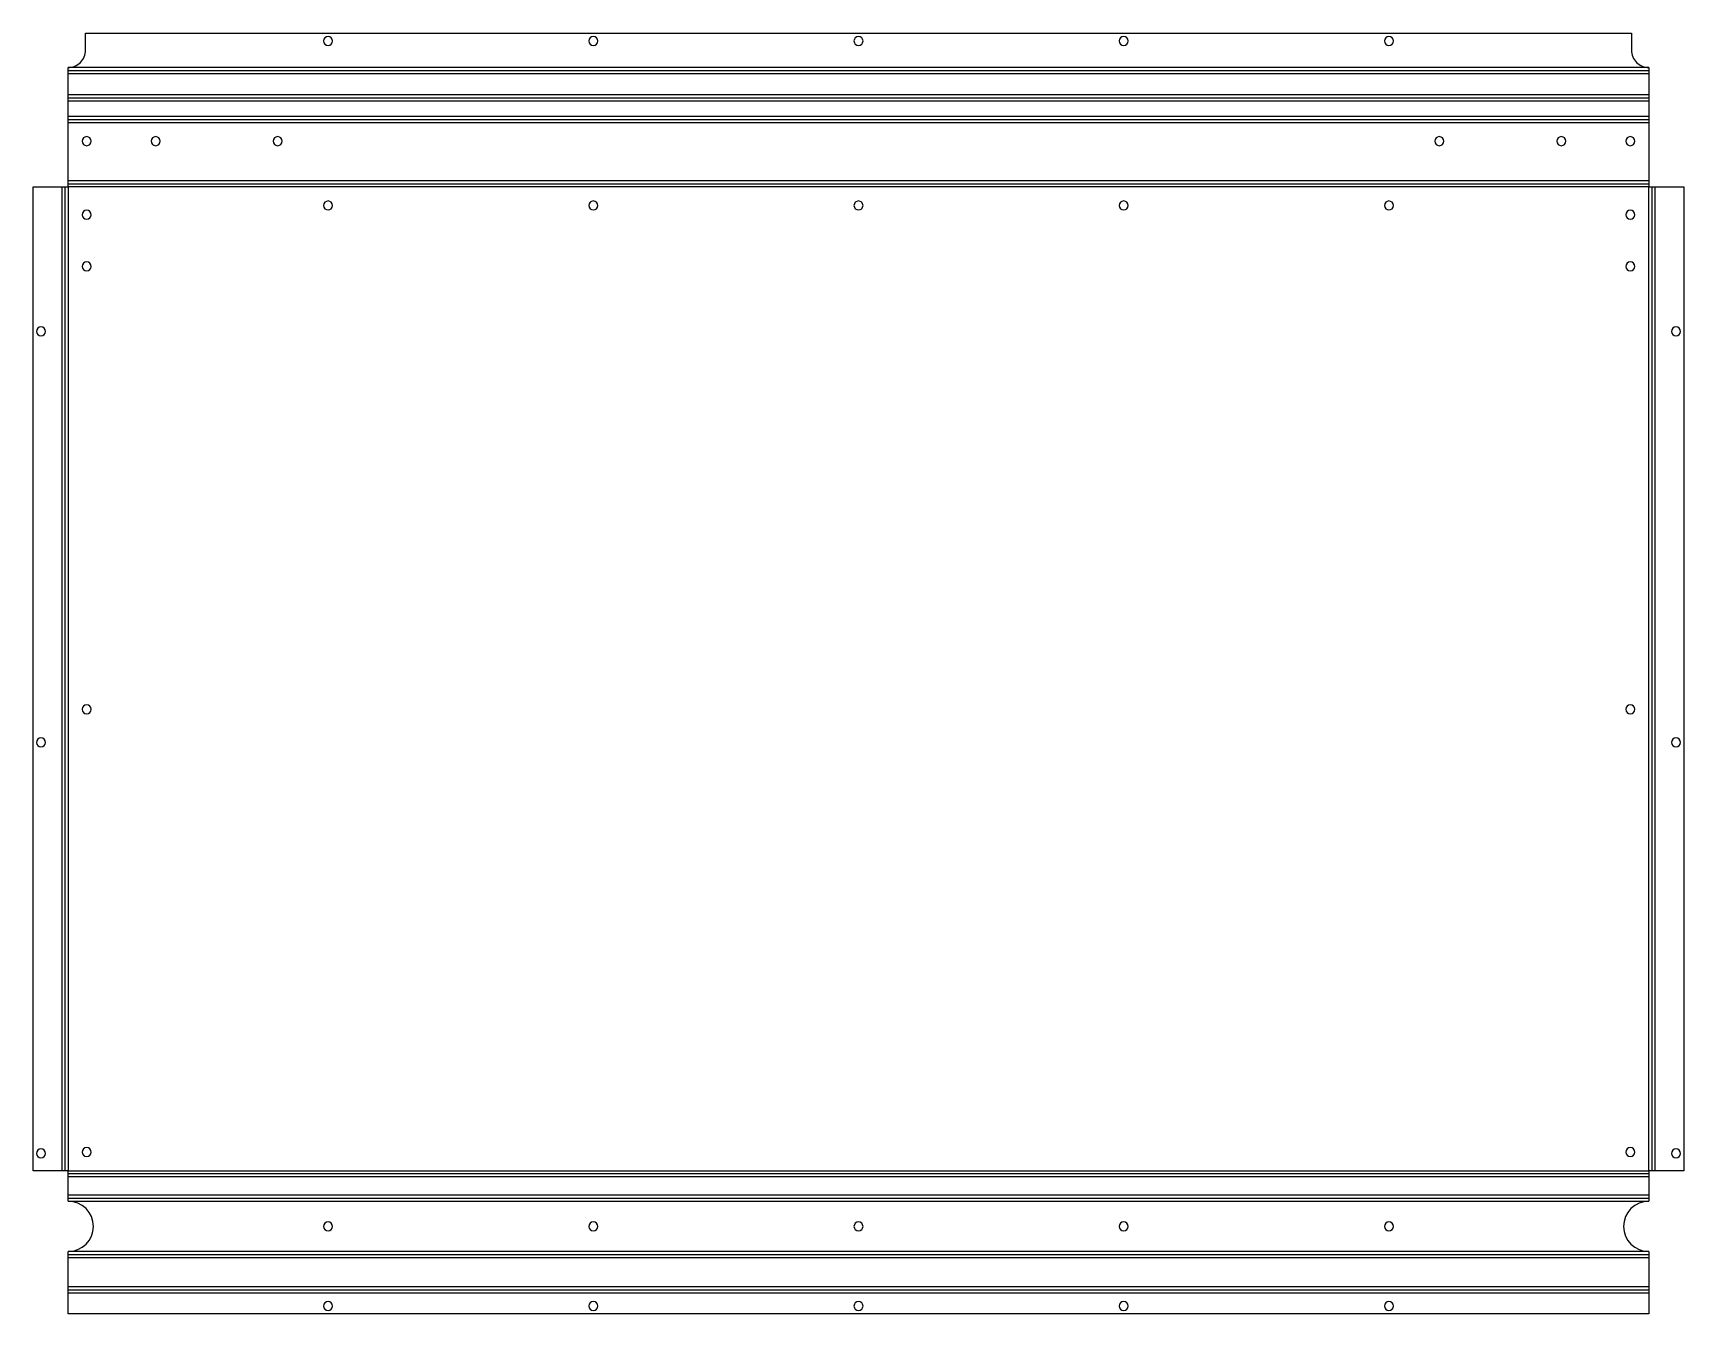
# Model space of a CAD drawing. Header units: millimetres. Extents: x -13 to 609, y 0 to 483.
import ezdxf

# ---------------------------------------------------------------- set-up
doc = ezdxf.new("R2010")
doc.units = ezdxf.units.MM

msp = doc.modelspace()

# ---------------------------------------------------------------- linework, layer by layer
at = {"layer": 'BEND'}
for p, q in [((0, 468.96), (596, 468.96)), ((0, 458.7), (596, 458.7)), ((0, 450.44), (596, 450.44)), ((-1.13, 54.05), (-1.13, 425.05)), ((0, 426.18), (596, 426.18)), ((597.13, 425.05), (597.13, 54.05)), ((0, 52.92), (596, 52.92)), ((0, 43.65), (596, 43.65)), ((0, 22.39), (596, 22.39)), ((0, 9.13), (596, 9.13))]:
    msp.add_line(p, q, dxfattribs=at)
at = {"layer": 'BEND_EXTENT'}
for p, q in [((596, 470.1), (0, 470.1)), ((0, 467.83), (596, 467.83)), ((596, 459.83), (0, 459.83)), ((0, 457.57), (596, 457.57)), ((596, 451.57), (0, 451.57)), ((0, 449.31), (596, 449.31)), ((-2.26, 54.05), (-2.26, 425.05)), ((596, 427.31), (0, 427.31)), ((598.26, 425.05), (598.26, 54.05)), ((0, 51.79), (596, 51.79)), ((596, 44.79), (0, 44.79)), ((0, 42.52), (596, 42.52)), ((596, 23.52), (0, 23.52)), ((0, 21.26), (596, 21.26)), ((596, 10.26), (0, 10.26)), ((0, 8), (596, 8))]:
    msp.add_line(p, q, dxfattribs=at)
msp.add_lwpolyline([(596, 54.05), (596, 425.05), (0, 425.05), (0, 54.05)], close=True, dxfattribs=at)
at = {"layer": 'INTERIOR_PROFILES', "extrusion": (0, 0, -1)}
for centre in [(-98, 480.1), (-198, 480.1), (-298, 480.1), (-398, 480.1), (-498, 480.1), (-7, 442.31), (-33, 442.31), (-79, 442.31), (-517, 442.31), (-563, 442.31), (-589, 442.31), (-98, 418.05), (-198, 418.05), (-298, 418.05), (-398, 418.05), (-498, 418.05), (-7, 414.55), (-589, 414.55), (-7, 395.05), (-589, 395.05), (10.26, 370.55), (-606.26, 370.55), (-7, 228.05), (-589, 228.05), (10.26, 215.55), (-606.26, 215.55), (-7, 61.05), (-589, 61.05), (10.26, 60.55), (-606.26, 60.55), (-98, 33.02), (-198, 33.02), (-298, 33.02), (-398, 33.02), (-498, 33.02), (-98, 3), (-198, 3), (-298, 3), (-398, 3), (-498, 3)]:
    msp.add_circle(centre, 1.7, dxfattribs=at)
at = {"layer": 'OUTER_PROFILES'}
msp.add_lwpolyline([(596, 470.1), (596, 467.83), (596, 457.57), (596, 449.31), (596, 427.31), (596, 425.05), (609.26, 425.05), (609.26, 54.05), (596, 54.05), (596, 51.79), (596, 44.79), (596, 42.52, 1), (596, 23.52), (596, 10.26), (596, 0), (0, 0), (0, 10.26), (0, 23.52, 1), (0, 42.52), (0, 44.79), (0, 51.79), (0, 54.05), (-13.26, 54.05), (-13.26, 425.05), (0, 425.05), (0, 427.31), (0, 449.31), (0, 457.57), (0, 467.83), (0, 470.1, 0.414214), (6.5, 476.6), (6.5, 483.1), (589.5, 483.1), (589.5, 476.6, 0.414214)], format="xyb", close=True, dxfattribs=at)

doc.saveas('drawing.dxf')
